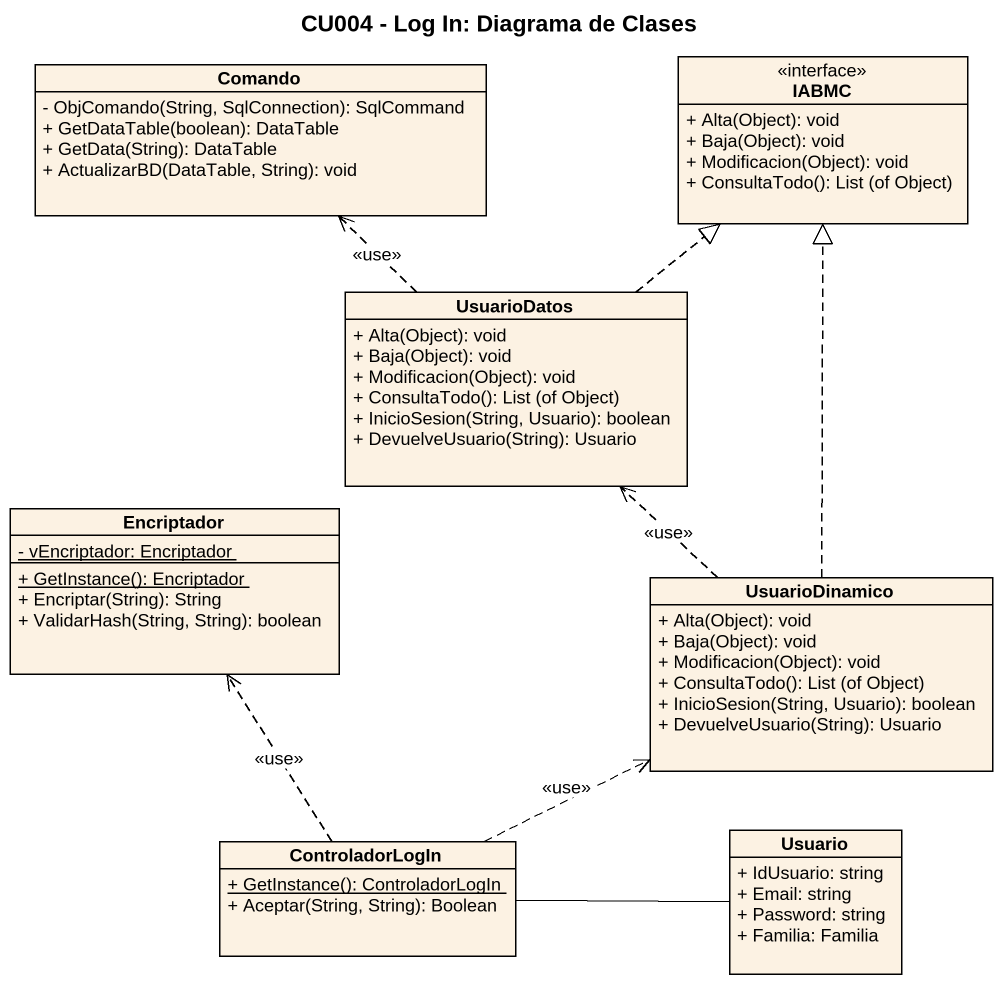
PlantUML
@startuml
title CU004 - Log In: Diagrama de Clases
hide circle
hide empty members
skinparam classAttributeIconSize 0
class Comando {
  - ObjComando(String, SqlConnection): SqlCommand
  + GetDataTable(boolean): DataTable
  + GetData(String): DataTable
  + ActualizarBD(DataTable, String): void
}
class IABMC <<interface>> {
  + Alta(Object): void
  + Baja(Object): void
  + Modificacion(Object): void
  + ConsultaTodo(): List (of Object)
}
class UsuarioDatos {
  + Alta(Object): void
  + Baja(Object): void
  + Modificacion(Object): void
  + ConsultaTodo(): List (of Object)
  + InicioSesion(String, Usuario): boolean
  + DevuelveUsuario(String): Usuario
}
class Encriptador {
  {static} - vEncriptador: Encriptador
  {static} + GetInstance(): Encriptador
  + Encriptar(String): String
  + ValidarHash(String, String): boolean
}
class UsuarioDinamico {
  + Alta(Object): void
  + Baja(Object): void
  + Modificacion(Object): void
  + ConsultaTodo(): List (of Object)
  + InicioSesion(String, Usuario): boolean
  + DevuelveUsuario(String): Usuario
}
class ControladorLogIn {
  {static} + GetInstance(): ControladorLogIn
  + Aceptar(String, String): Boolean
}
class Usuario {
  + IdUsuario: string
  + Email: string
  + Password: string
  + Familia: Familia
}
UsuarioDatos .up.> Comando : <<use>>
UsuarioDatos .up.|> IABMC
UsuarioDinamico .up.|> IABMC
UsuarioDinamico .up.> UsuarioDatos : <<use>>
ControladorLogIn .up.> Encriptador : <<use>>
ControladorLogIn .right.> UsuarioDinamico : <<use>>
Usuario -left- ControladorLogIn
@enduml
